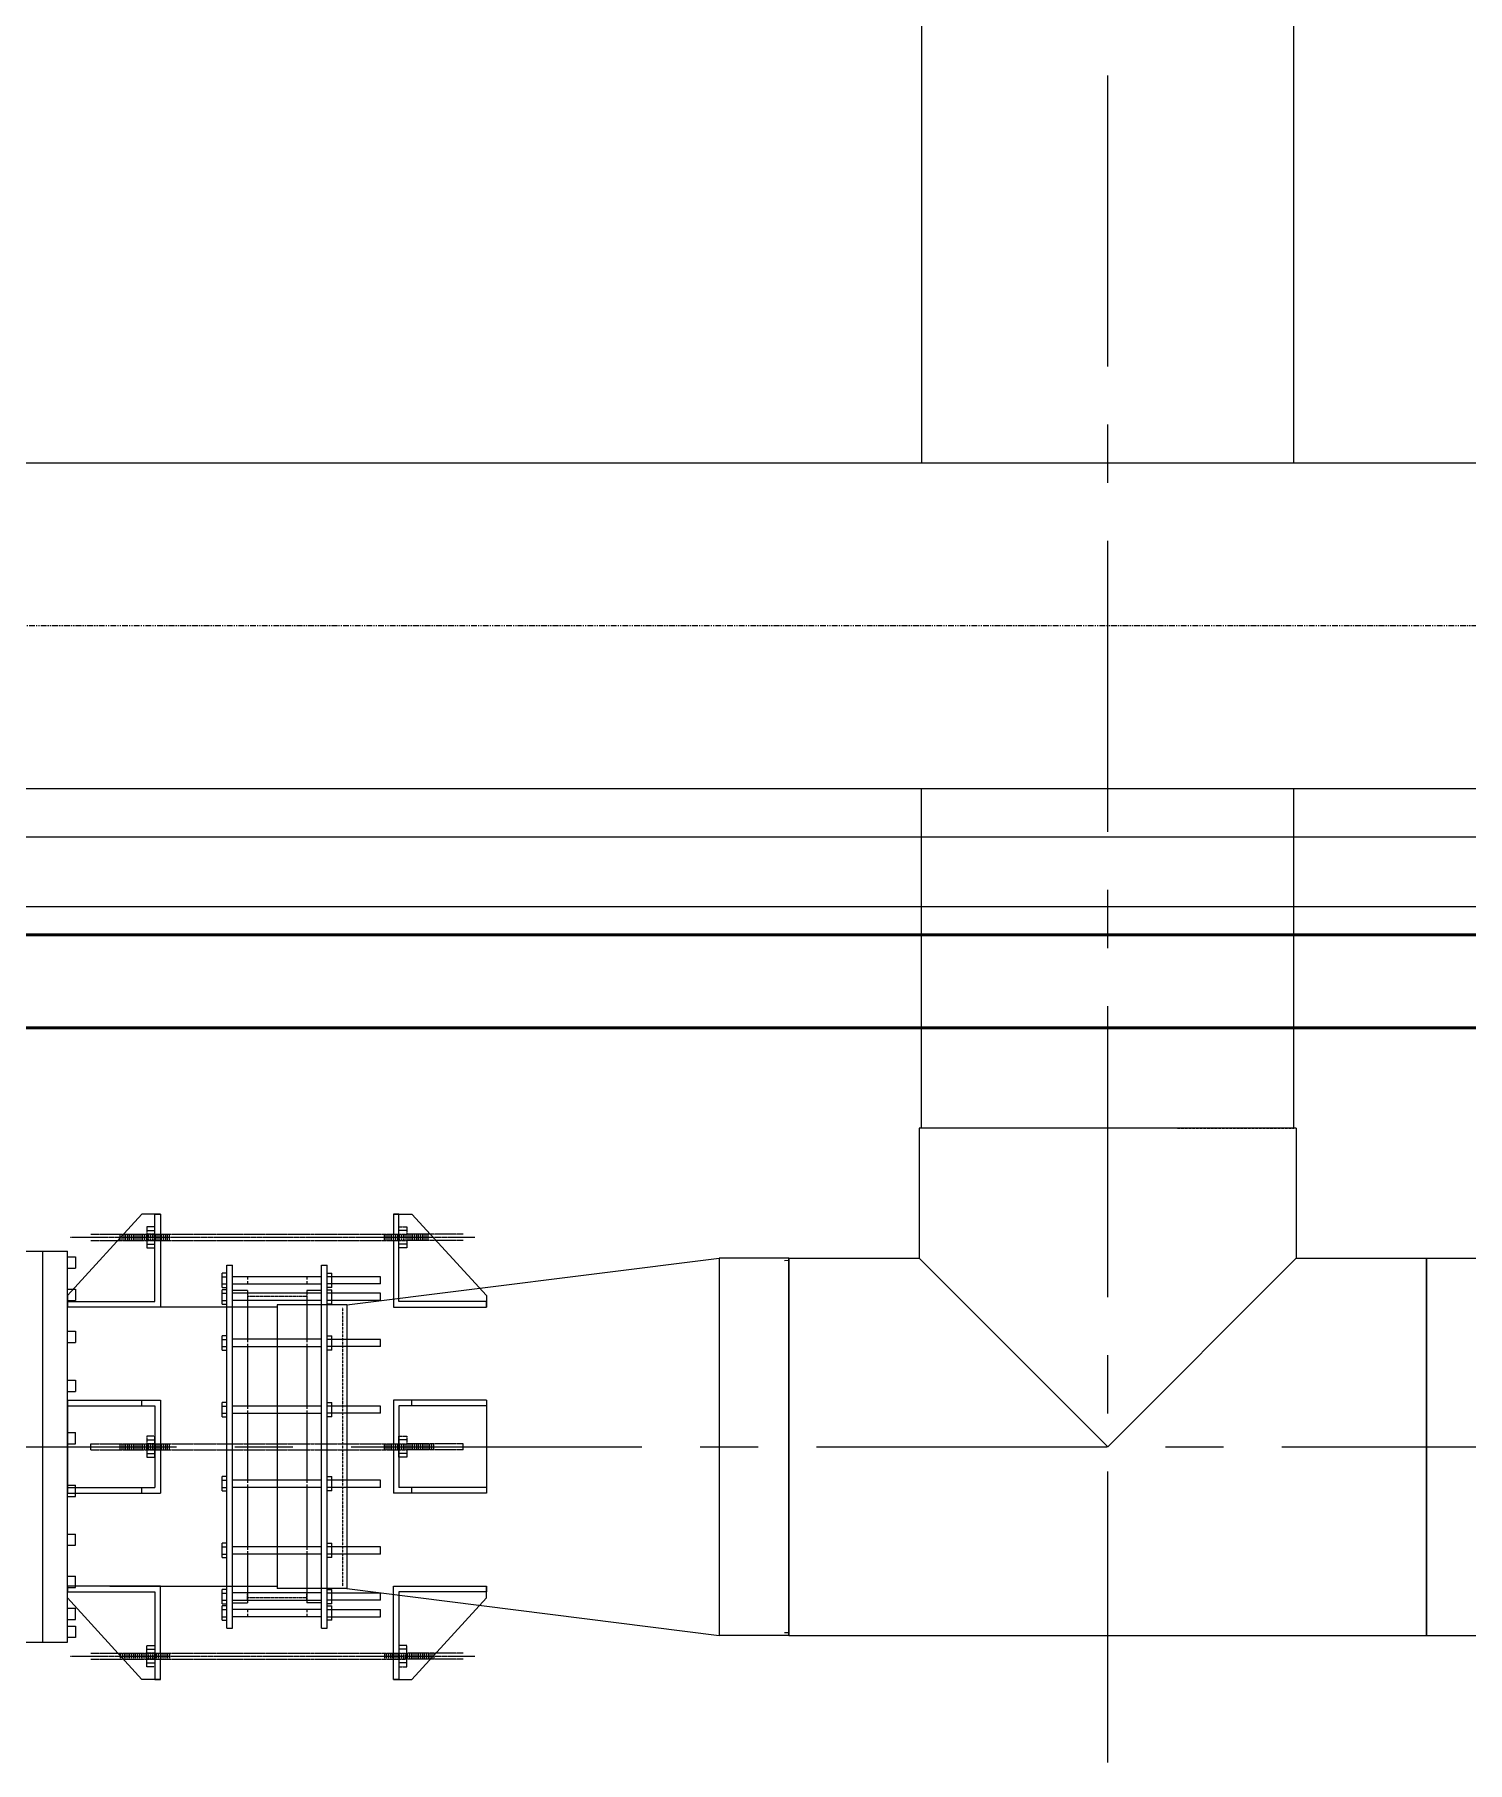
# Model space of a CAD drawing. Header units: inches. Extents: x 0 to 235202, y 0 to 361577.
# Drawn here: x 154002 to 157082, y 293681 to 297394 of the extents above; entities that cross this region are included whole.
import ezdxf

# ---------------------------------------------------------------- set-up
doc = ezdxf.new("R2010")
doc.units = ezdxf.units.IN
doc.header["$MEASUREMENT"] = 0
for name, pattern in [('CENTER', [2, 1.25, -0.25, 0.25, -0.25]), ('HIDDEN', [0.375, 0.25, -0.125]), ('PHANTOM2', [1.25, 0.625, -0.125, 0.125, -0.125, 0.125, -0.125])]:
    doc.linetypes.add(name, pattern=pattern)
for name, color, linetype in [('1', 1, 'CENTER'), ('2', 2, 'HIDDEN'), ('pipes', 2, 'Continuous'), ('sleeve type coupling', 1, 'Continuous'), ('steel reducer', 2, 'Continuous'), ('steel tee', 3, 'Continuous')]:
    doc.layers.add(name, color=color, linetype=linetype)
for name, color, linetype, lineweight in [('DIM', 251, 'Continuous', 0), ('hid', 8, 'HIDDEN', 0), ('plan', 8, 'Continuous', 0)]:
    doc.layers.add(name, color=color, linetype=linetype, lineweight=lineweight)

msp = doc.modelspace()

# ---------------------------------------------------------------- linework, layer by layer
at = {"color": 8, "linetype": 'CENTER', "ltscale": 500}
for p, q in [((156308.5, 293680.7), (156308.5, 298539.1)), ((153682.6, 294359.1), (160199.4, 294359.1))]:
    msp.add_line(p, q, dxfattribs=at)
at = {"color": 8, "linetype": 'PHANTOM2', "ltscale": 20}
msp.add_line((121165.6, 296123.9), (159308.5, 296123.9), dxfattribs=at)
at = {"color": 8}
for p, q in [((154233.1, 294859.2), (154073.1, 294684.2)), ((154273.1, 294859.2), (154233.1, 294859.2)), ((154261.1, 294671.2), (154261.1, 294859.2)), ((154261.1, 294859.2), (154273.1, 294859.2)), ((154273.1, 294859.2), (154273.1, 294659.2)), ((154785.5, 294859.2), (154773.5, 294859.2)), ((154773.5, 294859.2), (154773.5, 294659.2)), ((154773.5, 294859.2), (154813.5, 294859.2)), ((154785.5, 294671.2), (154785.5, 294859.2)), ((154813.5, 294859.2), (154973.5, 294684.2)), ((153984.5, 294779.1), (154073.1, 294779.1)), ((154020.5, 293939.1), (154020.5, 294779.1)), ((154073.1, 293939.1), (154073.1, 294779.1)), ((154073.1, 294767), (154090.4, 294767)), ((154090.4, 294767), (154090.4, 294742.7)), ((154073.1, 294742.7), (154090.4, 294742.7)), ((154073.1, 294697.7), (154090.4, 294697.7)), ((154090.4, 294697.7), (154090.4, 294673.4)), ((154073.1, 294684.2), (154073.1, 294659.2)), ((154073.1, 294673.4), (154090.4, 294673.4)), ((154073.1, 294659.2), (154073.1, 294671.2)), ((154073.1, 294671.2), (154261.1, 294671.2)), ((154273.1, 294659.2), (154073.1, 294659.2)), ((154773.5, 294659.2), (154973.5, 294659.2)), ((154973.5, 294671.2), (154785.5, 294671.2)), ((154973.5, 294684.2), (154973.5, 294659.2)), ((154973.5, 294659.2), (154973.5, 294671.2)), ((154073.1, 294607.4), (154090.4, 294607.4)), ((154073.1, 294583.2), (154090.4, 294583.2)), ((154090.4, 294607.4), (154090.4, 294583.2)), ((154073.1, 294502.3), (154090.4, 294502.3)), ((154090.4, 294502.3), (154090.4, 294478)), ((154073.1, 294478), (154090.4, 294478)), ((154073.1, 294459.2), (154273.1, 294459.2)), ((154073.1, 294459.2), (154073.1, 294259.2)), ((154073.1, 294447.2), (154261.1, 294447.2)), ((154233.1, 294447.2), (154233.1, 294459.2)), ((154261.1, 294447.2), (154261.1, 294271.2)), ((154273.1, 294459.2), (154273.1, 294259.2)), ((154973.5, 294459.2), (154773.5, 294459.2)), ((154773.5, 294459.2), (154773.5, 294259.2)), ((154973.5, 294447.2), (154785.5, 294447.2)), ((154785.5, 294447.2), (154785.5, 294271.2)), ((154813.5, 294447.2), (154813.5, 294459.2)), ((154973.5, 294459.2), (154973.5, 294259.2)), ((154073.1, 294389.5), (154090.4, 294389.5)), ((154090.4, 294365.2), (154090.4, 294389.5)), ((154073.1, 294365.2), (154090.4, 294365.2)), ((154073.1, 294276.6), (154090.4, 294276.6)), ((154073.1, 294271.2), (154261.1, 294271.2)), ((154073.1, 294259.2), (154273.1, 294259.2)), ((154073.1, 294252.4), (154090.4, 294252.4)), ((154090.4, 294252.4), (154090.4, 294276.6)), ((154233.1, 294259.2), (154233.1, 294271.2)), ((154973.5, 294259.2), (154773.5, 294259.2)), ((154973.5, 294271.2), (154785.5, 294271.2)), ((154813.5, 294259.2), (154813.5, 294271.2)), ((154073.1, 294171.5), (154090.4, 294171.5)), ((154090.4, 294147.3), (154090.4, 294171.5)), ((154073.1, 294147.3), (154090.4, 294147.3)), ((154073.1, 294081.2), (154090.4, 294081.2)), ((154073.1, 294059.2), (154073.1, 294047.2)), ((154273.1, 294059.2), (154073.1, 294059.2)), ((154073.1, 294034.2), (154073.1, 294059.2)), ((154073.1, 294057), (154090.4, 294057)), ((154090.4, 294057), (154090.4, 294081.2)), ((154273.1, 293859.2), (154273.1, 294059.2)), ((154773.5, 293859.2), (154773.5, 294059.2)), ((154773.5, 294059.2), (154973.5, 294059.2)), ((154973.5, 294059.2), (154973.5, 294047.2)), ((154973.5, 294034.2), (154973.5, 294059.2)), ((154073.1, 294047.2), (154261.1, 294047.2)), ((154233.1, 293859.2), (154073.1, 294034.2)), ((154261.1, 294047.2), (154261.1, 293859.2)), ((154973.5, 294047.2), (154785.5, 294047.2)), ((154785.5, 294047.2), (154785.5, 293859.2)), ((154813.5, 293859.2), (154973.5, 294034.2)), ((154073.1, 294012), (154090.4, 294012)), ((154073.1, 293987.7), (154090.4, 293987.7)), ((154090.4, 293987.7), (154090.4, 294012)), ((154073.1, 293973.7), (154090.4, 293973.7)), ((154090.4, 293949.5), (154073.1, 293949.5)), ((154090.4, 293973.7), (154090.4, 293949.5)), ((153984.5, 293939.1), (154073.1, 293939.1)), ((154273.1, 293859.2), (154233.1, 293859.2)), ((154261.1, 293859.2), (154273.1, 293859.2)), ((154785.5, 293859.2), (154773.5, 293859.2)), ((154773.5, 293859.2), (154813.5, 293859.2))]:
    msp.add_line(p, q, dxfattribs=at)
at = {"layer": '1', "color": 8, "linetype": 'CENTER', "ltscale": 0.09}
for p, q in [((154079, 294809.2), (154948.8, 294809.2)), ((154079, 293909.2), (154948.8, 293909.2))]:
    msp.add_line(p, q, dxfattribs=at)
at = {"layer": '1', "color": 8}
for p, q in [((154123.1, 294815.7), (154785.5, 294815.7)), ((154123.1, 294815.7), (154243.9, 294815.7)), ((154123.1, 294802.6), (154243.9, 294802.6)), ((154123.1, 294802.5), (154785.5, 294802.5)), ((154186.5, 294802.6), (154186.5, 294815.7)), ((154186.5, 294802.6), (154186.5, 294815.7)), ((154190.6, 294802.6), (154190.6, 294815.7)), ((154190.6, 294802.6), (154190.6, 294815.7)), ((154190.6, 294802.6), (154190.6, 294815.7)), ((154190.6, 294802.6), (154190.6, 294815.7)), ((154194.7, 294802.6), (154194.7, 294815.7)), ((154194.7, 294802.6), (154194.7, 294815.7)), ((154198.5, 294802.6), (154198.5, 294815.7)), ((154198.5, 294802.6), (154198.5, 294815.7)), ((154202.6, 294802.6), (154202.6, 294815.7)), ((154202.6, 294802.6), (154202.6, 294815.7)), ((154202.6, 294802.6), (154202.6, 294815.7)), ((154202.6, 294802.6), (154202.6, 294815.7)), ((154206.7, 294802.6), (154206.7, 294815.7)), ((154206.7, 294802.6), (154206.7, 294815.7)), ((154210.8, 294802.6), (154210.8, 294815.7)), ((154210.8, 294802.6), (154210.8, 294815.7)), ((154214.9, 294802.6), (154214.9, 294815.7)), ((154214.9, 294802.6), (154214.9, 294815.7)), ((154219, 294802.6), (154219, 294815.7)), ((154219, 294802.6), (154219, 294815.7)), ((154223, 294802.6), (154223, 294815.7)), ((154223, 294802.6), (154223, 294815.7)), ((154227.1, 294802.6), (154227.1, 294815.7)), ((154227.1, 294802.6), (154227.1, 294815.7)), ((154231.2, 294802.6), (154231.2, 294815.7)), ((154231.2, 294802.6), (154231.2, 294815.7)), ((154235.3, 294802.6), (154235.3, 294815.7)), ((154235.3, 294802.6), (154235.3, 294815.7)), ((154239.4, 294802.6), (154239.4, 294815.7)), ((154239.4, 294802.6), (154239.4, 294815.7)), ((154243.5, 294802.6), (154243.5, 294815.7)), ((154243.5, 294802.6), (154243.5, 294815.7)), ((154261.1, 294831.9), (154243.9, 294831.9)), ((154243.9, 294831.9), (154243.9, 294786.4)), ((154261.1, 294831.9), (154243.9, 294831.9)), ((154243.9, 294831.9), (154243.9, 294786.4)), ((154243.9, 294823.8), (154261.1, 294823.8)), ((154243.9, 294823.8), (154261.1, 294823.8)), ((154261.1, 294786.4), (154261.1, 294831.9)), ((154261.1, 294786.4), (154261.1, 294831.9)), ((154263.9, 294802.6), (154263.9, 294815.7)), ((154263.9, 294802.6), (154263.9, 294815.7)), ((154268, 294802.6), (154268, 294815.7)), ((154268, 294802.6), (154268, 294815.7)), ((154272.1, 294802.6), (154272.1, 294815.7)), ((154272.1, 294802.6), (154272.1, 294815.7)), ((154276.2, 294802.6), (154276.2, 294815.7)), ((154276.2, 294802.6), (154276.2, 294815.7)), ((154280.3, 294802.6), (154280.3, 294815.7)), ((154280.3, 294802.6), (154280.3, 294815.7)), ((154284.3, 294802.6), (154284.3, 294815.7)), ((154284.3, 294802.6), (154284.3, 294815.7)), ((154288.4, 294802.6), (154288.4, 294815.7)), ((154288.4, 294802.6), (154288.4, 294815.7)), ((154292.5, 294802.6), (154292.5, 294815.7)), ((154292.5, 294802.6), (154292.5, 294815.7)), ((154754.1, 294802.6), (154754.1, 294815.7)), ((154754.1, 294802.6), (154754.1, 294815.7)), ((154758.2, 294802.6), (154758.2, 294815.7)), ((154758.2, 294802.6), (154758.2, 294815.7)), ((154762.3, 294802.6), (154762.3, 294815.7)), ((154762.3, 294802.6), (154762.3, 294815.7)), ((154766.4, 294802.6), (154766.4, 294815.7)), ((154766.4, 294802.6), (154766.4, 294815.7)), ((154770.5, 294802.6), (154770.5, 294815.7)), ((154770.5, 294802.6), (154770.5, 294815.7)), ((154774.6, 294802.6), (154774.6, 294815.7)), ((154774.6, 294802.6), (154774.6, 294815.7)), ((154778.7, 294802.6), (154778.7, 294815.7)), ((154778.7, 294802.6), (154778.7, 294815.7)), ((154782.8, 294802.6), (154782.8, 294815.7)), ((154782.8, 294802.6), (154782.8, 294815.7)), ((154785.5, 294831.9), (154802.7, 294831.9)), ((154785.5, 294786.4), (154785.5, 294831.9)), ((154785.5, 294831.9), (154802.7, 294831.9)), ((154785.5, 294786.4), (154785.5, 294831.9)), ((154802.7, 294823.8), (154785.5, 294823.8)), ((154802.7, 294823.8), (154785.5, 294823.8)), ((154802.7, 294831.9), (154802.7, 294786.4)), ((154802.7, 294831.9), (154802.7, 294786.4)), ((154923.5, 294815.7), (154802.7, 294815.7)), ((154923.5, 294802.6), (154802.7, 294802.6)), ((154803.2, 294802.6), (154803.2, 294815.7)), ((154803.2, 294802.6), (154803.2, 294815.7)), ((154807.3, 294802.6), (154807.3, 294815.7)), ((154807.3, 294802.6), (154807.3, 294815.7)), ((154811.4, 294802.6), (154811.4, 294815.7)), ((154811.4, 294802.6), (154811.4, 294815.7)), ((154815.4, 294802.6), (154815.4, 294815.7)), ((154815.4, 294802.6), (154815.4, 294815.7)), ((154819.5, 294802.6), (154819.5, 294815.7)), ((154819.5, 294802.6), (154819.5, 294815.7)), ((154823.6, 294802.6), (154823.6, 294815.7)), ((154823.6, 294802.6), (154823.6, 294815.7)), ((154827.7, 294802.6), (154827.7, 294815.7)), ((154827.7, 294802.6), (154827.7, 294815.7)), ((154831.8, 294802.6), (154831.8, 294815.7)), ((154831.8, 294802.6), (154831.8, 294815.7)), ((154835.9, 294802.6), (154835.9, 294815.7)), ((154835.9, 294802.6), (154835.9, 294815.7)), ((154840, 294802.6), (154840, 294815.7)), ((154840, 294802.6), (154840, 294815.7)), ((154844, 294802.6), (154844, 294815.7)), ((154844, 294802.6), (154844, 294815.7)), ((154844, 294802.6), (154844, 294815.7)), ((154844, 294802.6), (154844, 294815.7)), ((154848.1, 294802.6), (154848.1, 294815.7)), ((154848.1, 294802.6), (154848.1, 294815.7)), ((154243.9, 294794.5), (154261.1, 294794.5)), ((154243.9, 294794.5), (154261.1, 294794.5)), ((154243.9, 294786.4), (154261.1, 294786.4)), ((154243.9, 294786.4), (154261.1, 294786.4)), ((154802.7, 294794.5), (154785.5, 294794.5)), ((154802.7, 294794.5), (154785.5, 294794.5)), ((154802.7, 294786.4), (154785.5, 294786.4)), ((154802.7, 294786.4), (154785.5, 294786.4)), ((154123.1, 294365.7), (154785.5, 294365.7)), ((154123.1, 294365.7), (154243.9, 294365.7)), ((154123.1, 294352.6), (154123.1, 294365.7)), ((154123.1, 294352.6), (154123.1, 294365.7)), ((154123.1, 294352.6), (154243.9, 294352.6)), ((154123.1, 294352.5), (154785.5, 294352.5)), ((154186.5, 294352.6), (154186.5, 294365.7)), ((154186.5, 294352.6), (154186.5, 294365.7)), ((154190.6, 294352.6), (154190.6, 294365.7)), ((154190.6, 294352.6), (154190.6, 294365.7)), ((154190.6, 294352.6), (154190.6, 294365.7)), ((154190.6, 294352.6), (154190.6, 294365.7)), ((154194.7, 294352.6), (154194.7, 294365.7)), ((154194.7, 294352.6), (154194.7, 294365.7)), ((154198.5, 294352.6), (154198.5, 294365.7)), ((154198.5, 294352.6), (154198.5, 294365.7)), ((154202.6, 294352.6), (154202.6, 294365.7)), ((154202.6, 294352.6), (154202.6, 294365.7)), ((154202.6, 294352.6), (154202.6, 294365.7)), ((154202.6, 294352.6), (154202.6, 294365.7)), ((154206.7, 294352.6), (154206.7, 294365.7)), ((154206.7, 294352.6), (154206.7, 294365.7)), ((154210.8, 294352.6), (154210.8, 294365.7)), ((154210.8, 294352.6), (154210.8, 294365.7)), ((154214.9, 294352.6), (154214.9, 294365.7)), ((154214.9, 294352.6), (154214.9, 294365.7)), ((154219, 294352.6), (154219, 294365.7)), ((154219, 294352.6), (154219, 294365.7)), ((154223, 294352.6), (154223, 294365.7)), ((154223, 294352.6), (154223, 294365.7)), ((154227.1, 294352.6), (154227.1, 294365.7)), ((154227.1, 294352.6), (154227.1, 294365.7)), ((154231.2, 294352.6), (154231.2, 294365.7)), ((154231.2, 294352.6), (154231.2, 294365.7)), ((154235.3, 294352.6), (154235.3, 294365.7)), ((154235.3, 294352.6), (154235.3, 294365.7)), ((154239.4, 294352.6), (154239.4, 294365.7)), ((154239.4, 294352.6), (154239.4, 294365.7)), ((154243.5, 294352.6), (154243.5, 294365.7)), ((154243.5, 294352.6), (154243.5, 294365.7)), ((154261.1, 294381.9), (154243.9, 294381.9)), ((154243.9, 294381.9), (154243.9, 294336.4)), ((154261.1, 294381.9), (154243.9, 294381.9)), ((154243.9, 294381.9), (154243.9, 294336.4)), ((154243.9, 294373.8), (154261.1, 294373.8)), ((154243.9, 294373.8), (154261.1, 294373.8)), ((154261.1, 294336.4), (154261.1, 294381.9)), ((154261.1, 294336.4), (154261.1, 294381.9)), ((154263.9, 294352.6), (154263.9, 294365.7)), ((154263.9, 294352.6), (154263.9, 294365.7)), ((154268, 294352.6), (154268, 294365.7)), ((154268, 294352.6), (154268, 294365.7)), ((154272.1, 294352.6), (154272.1, 294365.7)), ((154272.1, 294352.6), (154272.1, 294365.7)), ((154276.2, 294352.6), (154276.2, 294365.7)), ((154276.2, 294352.6), (154276.2, 294365.7)), ((154280.3, 294352.6), (154280.3, 294365.7)), ((154280.3, 294352.6), (154280.3, 294365.7)), ((154284.3, 294352.6), (154284.3, 294365.7)), ((154284.3, 294352.6), (154284.3, 294365.7)), ((154288.4, 294352.6), (154288.4, 294365.7)), ((154288.4, 294352.6), (154288.4, 294365.7)), ((154292.5, 294352.6), (154292.5, 294365.7)), ((154292.5, 294352.6), (154292.5, 294365.7)), ((154754.1, 294352.6), (154754.1, 294365.7)), ((154754.1, 294352.6), (154754.1, 294365.7)), ((154758.2, 294352.6), (154758.2, 294365.7)), ((154758.2, 294352.6), (154758.2, 294365.7)), ((154762.3, 294352.6), (154762.3, 294365.7)), ((154762.3, 294352.6), (154762.3, 294365.7)), ((154766.4, 294352.6), (154766.4, 294365.7)), ((154766.4, 294352.6), (154766.4, 294365.7)), ((154770.5, 294352.6), (154770.5, 294365.7)), ((154770.5, 294352.6), (154770.5, 294365.7)), ((154774.6, 294352.6), (154774.6, 294365.7)), ((154774.6, 294352.6), (154774.6, 294365.7)), ((154778.7, 294352.6), (154778.7, 294365.7)), ((154778.7, 294352.6), (154778.7, 294365.7)), ((154782.8, 294352.6), (154782.8, 294365.7)), ((154782.8, 294352.6), (154782.8, 294365.7)), ((154785.5, 294381.9), (154802.7, 294381.9)), ((154785.5, 294336.4), (154785.5, 294381.9)), ((154785.5, 294381.9), (154802.7, 294381.9)), ((154785.5, 294336.4), (154785.5, 294381.9)), ((154802.7, 294373.8), (154785.5, 294373.8)), ((154802.7, 294373.8), (154785.5, 294373.8)), ((154802.7, 294381.9), (154802.7, 294336.4)), ((154802.7, 294381.9), (154802.7, 294336.4)), ((154923.5, 294365.7), (154802.7, 294365.7)), ((154923.5, 294352.6), (154802.7, 294352.6)), ((154803.2, 294352.6), (154803.2, 294365.7)), ((154803.2, 294352.6), (154803.2, 294365.7)), ((154807.3, 294352.6), (154807.3, 294365.7)), ((154807.3, 294352.6), (154807.3, 294365.7)), ((154811.4, 294352.6), (154811.4, 294365.7)), ((154811.4, 294352.6), (154811.4, 294365.7)), ((154815.4, 294352.6), (154815.4, 294365.7)), ((154815.4, 294352.6), (154815.4, 294365.7)), ((154819.5, 294352.6), (154819.5, 294365.7)), ((154819.5, 294352.6), (154819.5, 294365.7)), ((154823.6, 294352.6), (154823.6, 294365.7)), ((154823.6, 294352.6), (154823.6, 294365.7)), ((154827.7, 294352.6), (154827.7, 294365.7)), ((154827.7, 294352.6), (154827.7, 294365.7)), ((154831.8, 294352.6), (154831.8, 294365.7)), ((154831.8, 294352.6), (154831.8, 294365.7)), ((154835.9, 294352.6), (154835.9, 294365.7)), ((154835.9, 294352.6), (154835.9, 294365.7)), ((154840, 294352.6), (154840, 294365.7)), ((154840, 294352.6), (154840, 294365.7)), ((154844, 294352.6), (154844, 294365.7)), ((154844, 294352.6), (154844, 294365.7)), ((154844, 294352.6), (154844, 294365.7)), ((154844, 294352.6), (154844, 294365.7)), ((154848.1, 294352.6), (154848.1, 294365.7)), ((154848.1, 294352.6), (154848.1, 294365.7)), ((154851.9, 294352.6), (154851.9, 294365.7)), ((154851.9, 294352.6), (154851.9, 294365.7)), ((154856, 294352.6), (154856, 294365.7)), ((154856, 294352.6), (154856, 294365.7)), ((154856, 294352.6), (154856, 294365.7)), ((154856, 294352.6), (154856, 294365.7)), ((154860.1, 294352.6), (154860.1, 294365.7)), ((154860.1, 294352.6), (154860.1, 294365.7)), ((154923.5, 294352.6), (154923.5, 294365.7)), ((154923.5, 294352.6), (154923.5, 294365.7)), ((154243.9, 294344.5), (154261.1, 294344.5)), ((154243.9, 294344.5), (154261.1, 294344.5)), ((154243.9, 294336.4), (154261.1, 294336.4)), ((154243.9, 294336.4), (154261.1, 294336.4)), ((154802.7, 294344.5), (154785.5, 294344.5)), ((154802.7, 294344.5), (154785.5, 294344.5)), ((154802.7, 294336.4), (154785.5, 294336.4)), ((154802.7, 294336.4), (154785.5, 294336.4)), ((154123.1, 293915.8), (154785.5, 293915.8)), ((154123.1, 293915.7), (154243.9, 293915.7)), ((154186.5, 293915.7), (154186.5, 293902.6)), ((154186.5, 293915.7), (154186.5, 293902.6)), ((154190.6, 293915.7), (154190.6, 293902.6)), ((154190.6, 293915.7), (154190.6, 293902.6)), ((154190.6, 293915.7), (154190.6, 293902.6)), ((154190.6, 293915.7), (154190.6, 293902.6)), ((154194.7, 293915.7), (154194.7, 293902.6)), ((154194.7, 293915.7), (154194.7, 293902.6)), ((154198.5, 293915.7), (154198.5, 293902.6)), ((154198.5, 293915.7), (154198.5, 293902.6)), ((154202.6, 293915.7), (154202.6, 293902.6)), ((154202.6, 293915.7), (154202.6, 293902.6)), ((154202.6, 293915.7), (154202.6, 293902.6)), ((154202.6, 293915.7), (154202.6, 293902.6)), ((154206.7, 293915.7), (154206.7, 293902.6)), ((154206.7, 293915.7), (154206.7, 293902.6)), ((154210.8, 293915.7), (154210.8, 293902.6)), ((154210.8, 293915.7), (154210.8, 293902.6)), ((154214.9, 293915.7), (154214.9, 293902.6)), ((154214.9, 293915.7), (154214.9, 293902.6)), ((154219, 293915.7), (154219, 293902.6)), ((154219, 293915.7), (154219, 293902.6)), ((154223, 293915.7), (154223, 293902.6)), ((154223, 293915.7), (154223, 293902.6)), ((154227.1, 293915.7), (154227.1, 293902.6)), ((154227.1, 293915.7), (154227.1, 293902.6)), ((154231.2, 293915.7), (154231.2, 293902.6)), ((154231.2, 293915.7), (154231.2, 293902.6)), ((154235.3, 293915.7), (154235.3, 293902.6)), ((154235.3, 293915.7), (154235.3, 293902.6)), ((154239.4, 293915.7), (154239.4, 293902.6)), ((154239.4, 293915.7), (154239.4, 293902.6)), ((154243.5, 293915.7), (154243.5, 293902.6)), ((154243.5, 293915.7), (154243.5, 293902.6)), ((154243.9, 293886.4), (154243.9, 293931.9)), ((154243.9, 293931.9), (154261.1, 293931.9)), ((154243.9, 293886.4), (154243.9, 293931.9)), ((154243.9, 293931.9), (154261.1, 293931.9)), ((154243.9, 293923.8), (154261.1, 293923.8)), ((154243.9, 293923.8), (154261.1, 293923.8)), ((154261.1, 293931.9), (154261.1, 293886.4)), ((154261.1, 293931.9), (154261.1, 293886.4)), ((154263.9, 293915.7), (154263.9, 293902.6)), ((154263.9, 293915.7), (154263.9, 293902.6)), ((154268, 293915.7), (154268, 293902.6)), ((154268, 293915.7), (154268, 293902.6)), ((154272.1, 293915.7), (154272.1, 293902.6)), ((154272.1, 293915.7), (154272.1, 293902.6)), ((154276.2, 293915.7), (154276.2, 293902.6)), ((154276.2, 293915.7), (154276.2, 293902.6)), ((154280.3, 293915.7), (154280.3, 293902.6)), ((154280.3, 293915.7), (154280.3, 293902.6)), ((154284.3, 293915.7), (154284.3, 293902.6)), ((154284.3, 293915.7), (154284.3, 293902.6)), ((154288.4, 293915.7), (154288.4, 293902.6)), ((154288.4, 293915.7), (154288.4, 293902.6)), ((154292.5, 293915.7), (154292.5, 293902.6)), ((154292.5, 293915.7), (154292.5, 293902.6)), ((154754.1, 293915.7), (154754.1, 293902.6)), ((154754.1, 293915.7), (154754.1, 293902.6)), ((154758.2, 293915.7), (154758.2, 293902.6)), ((154758.2, 293915.7), (154758.2, 293902.6)), ((154762.3, 293915.7), (154762.3, 293902.6)), ((154762.3, 293915.7), (154762.3, 293902.6)), ((154766.4, 293915.7), (154766.4, 293902.6)), ((154766.4, 293915.7), (154766.4, 293902.6)), ((154770.5, 293915.7), (154770.5, 293902.6)), ((154770.5, 293915.7), (154770.5, 293902.6)), ((154774.6, 293915.7), (154774.6, 293902.6)), ((154774.6, 293915.7), (154774.6, 293902.6)), ((154778.7, 293915.7), (154778.7, 293902.6)), ((154778.7, 293915.7), (154778.7, 293902.6)), ((154782.8, 293915.7), (154782.8, 293902.6)), ((154782.8, 293915.7), (154782.8, 293902.6)), ((154802.7, 293931.9), (154785.5, 293931.9)), ((154785.5, 293931.9), (154785.5, 293886.4)), ((154802.7, 293931.9), (154785.5, 293931.9)), ((154785.5, 293931.9), (154785.5, 293886.4)), ((154802.7, 293923.8), (154785.5, 293923.8)), ((154802.7, 293923.8), (154785.5, 293923.8)), ((154802.7, 293886.4), (154802.7, 293931.9)), ((154802.7, 293886.4), (154802.7, 293931.9)), ((154923.5, 293915.7), (154802.7, 293915.7)), ((154803.2, 293915.7), (154803.2, 293902.6)), ((154803.2, 293915.7), (154803.2, 293902.6)), ((154807.3, 293915.7), (154807.3, 293902.6)), ((154807.3, 293915.7), (154807.3, 293902.6)), ((154811.4, 293915.7), (154811.4, 293902.6)), ((154811.4, 293915.7), (154811.4, 293902.6)), ((154815.4, 293915.7), (154815.4, 293902.6)), ((154815.4, 293915.7), (154815.4, 293902.6)), ((154819.5, 293915.7), (154819.5, 293902.6)), ((154819.5, 293915.7), (154819.5, 293902.6)), ((154823.6, 293915.7), (154823.6, 293902.6)), ((154823.6, 293915.7), (154823.6, 293902.6)), ((154827.7, 293915.7), (154827.7, 293902.6)), ((154827.7, 293915.7), (154827.7, 293902.6)), ((154831.8, 293915.7), (154831.8, 293902.6)), ((154831.8, 293915.7), (154831.8, 293902.6)), ((154835.9, 293915.7), (154835.9, 293902.6)), ((154835.9, 293915.7), (154835.9, 293902.6)), ((154840, 293915.7), (154840, 293902.6)), ((154840, 293915.7), (154840, 293902.6)), ((154844, 293915.7), (154844, 293902.6)), ((154844, 293915.7), (154844, 293902.6)), ((154844, 293915.7), (154844, 293902.6)), ((154844, 293915.7), (154844, 293902.6)), ((154848.1, 293915.7), (154848.1, 293902.6)), ((154848.1, 293915.7), (154848.1, 293902.6)), ((154851.9, 293915.7), (154851.9, 293902.6)), ((154851.9, 293915.7), (154851.9, 293902.6)), ((154856, 293915.7), (154856, 293902.6)), ((154856, 293915.7), (154856, 293902.6)), ((154856, 293915.7), (154856, 293902.6)), ((154856, 293915.7), (154856, 293902.6)), ((154860.1, 293915.7), (154860.1, 293902.6)), ((154860.1, 293915.7), (154860.1, 293902.6)), ((154123.1, 293902.6), (154785.5, 293902.6)), ((154123.1, 293902.6), (154243.9, 293902.6)), ((154243.9, 293894.5), (154261.1, 293894.5)), ((154243.9, 293894.5), (154261.1, 293894.5)), ((154261.1, 293886.4), (154243.9, 293886.4)), ((154261.1, 293886.4), (154243.9, 293886.4)), ((154802.7, 293894.5), (154785.5, 293894.5)), ((154802.7, 293894.5), (154785.5, 293894.5)), ((154785.5, 293886.4), (154802.7, 293886.4)), ((154785.5, 293886.4), (154802.7, 293886.4)), ((154923.5, 293902.6), (154802.7, 293902.6))]:
    msp.add_line(p, q, dxfattribs=at)
at = {"layer": '1', "color": 8, "linetype": 'HIDDEN', "ltscale": 0.009}
for p, q in [((154261.1, 294815.7), (154243.9, 294815.7)), ((154261.1, 294802.6), (154243.9, 294802.6)), ((154247.6, 294802.6), (154247.6, 294815.7)), ((154247.6, 294802.6), (154247.6, 294815.7)), ((154251.6, 294802.6), (154251.6, 294815.7)), ((154251.6, 294802.6), (154251.6, 294815.7)), ((154255.7, 294802.6), (154255.7, 294815.7)), ((154255.7, 294802.6), (154255.7, 294815.7)), ((154259.8, 294802.6), (154259.8, 294815.7)), ((154259.8, 294802.6), (154259.8, 294815.7)), ((154785.5, 294815.7), (154802.7, 294815.7)), ((154785.5, 294802.6), (154802.7, 294802.6)), ((154786.8, 294802.6), (154786.8, 294815.7)), ((154786.8, 294802.6), (154786.8, 294815.7)), ((154790.9, 294802.6), (154790.9, 294815.7)), ((154790.9, 294802.6), (154790.9, 294815.7)), ((154795, 294802.6), (154795, 294815.7)), ((154795, 294802.6), (154795, 294815.7)), ((154799.1, 294802.6), (154799.1, 294815.7)), ((154799.1, 294802.6), (154799.1, 294815.7)), ((154261.1, 294365.7), (154243.9, 294365.7)), ((154261.1, 294352.6), (154243.9, 294352.6)), ((154247.6, 294352.6), (154247.6, 294365.7)), ((154247.6, 294352.6), (154247.6, 294365.7)), ((154251.6, 294352.6), (154251.6, 294365.7)), ((154251.6, 294352.6), (154251.6, 294365.7)), ((154255.7, 294352.6), (154255.7, 294365.7)), ((154255.7, 294352.6), (154255.7, 294365.7)), ((154259.8, 294352.6), (154259.8, 294365.7)), ((154259.8, 294352.6), (154259.8, 294365.7)), ((154785.5, 294365.7), (154802.7, 294365.7)), ((154785.5, 294352.6), (154802.7, 294352.6)), ((154786.8, 294352.6), (154786.8, 294365.7)), ((154786.8, 294352.6), (154786.8, 294365.7)), ((154790.9, 294352.6), (154790.9, 294365.7)), ((154790.9, 294352.6), (154790.9, 294365.7)), ((154795, 294352.6), (154795, 294365.7)), ((154795, 294352.6), (154795, 294365.7)), ((154799.1, 294352.6), (154799.1, 294365.7)), ((154799.1, 294352.6), (154799.1, 294365.7)), ((154261.1, 293915.7), (154243.9, 293915.7)), ((154247.6, 293915.7), (154247.6, 293902.6)), ((154247.6, 293915.7), (154247.6, 293902.6)), ((154251.6, 293915.7), (154251.6, 293902.6)), ((154251.6, 293915.7), (154251.6, 293902.6)), ((154255.7, 293915.7), (154255.7, 293902.6)), ((154255.7, 293915.7), (154255.7, 293902.6)), ((154259.8, 293915.7), (154259.8, 293902.6)), ((154259.8, 293915.7), (154259.8, 293902.6)), ((154785.5, 293915.7), (154802.7, 293915.7)), ((154786.8, 293915.7), (154786.8, 293902.6)), ((154786.8, 293915.7), (154786.8, 293902.6)), ((154790.9, 293915.7), (154790.9, 293902.6)), ((154790.9, 293915.7), (154790.9, 293902.6)), ((154795, 293915.7), (154795, 293902.6)), ((154795, 293915.7), (154795, 293902.6)), ((154799.1, 293915.7), (154799.1, 293902.6)), ((154799.1, 293915.7), (154799.1, 293902.6)), ((154261.1, 293902.6), (154243.9, 293902.6)), ((154785.5, 293902.6), (154802.7, 293902.6))]:
    msp.add_line(p, q, dxfattribs=at)
at = {"layer": '1', "color": 8, "linetype": 'HIDDEN'}
msp.add_line((154663.9, 294659.1), (154663.9, 294059.1), dxfattribs=at)
at = {"layer": '2', "color": 8}
for p, q in [((155908.5, 295044.2), (156708.5, 295044.1)), ((155623.5, 294759.1), (155623.5, 293959.1)), ((156993.5, 294759), (156993.5, 293959.1))]:
    msp.add_line(p, q, dxfattribs=at)
at = {"layer": '2', "color": 8, "linetype": 'HIDDEN', "ltscale": 500}
msp.add_line((154523.5, 294659.2), (154523.5, 294059.1), dxfattribs=at)
at = {"layer": 'DIM', "color": 8}
for p, q in [((155908.8, 296473.9), (155908.8, 298535.6)), ((156708.8, 296473.9), (156708.8, 298535.6)), ((143134, 296473.9), (159308.5, 296473.9)), ((143134, 295773.9), (159308.5, 295773.9)), ((155908.5, 295044.1), (155908.5, 295773.9)), ((156708.5, 295044.1), (156708.5, 295773.9)), ((155903.2, 295044.1), (155903.2, 294764.5)), ((156713.8, 295044.1), (156713.8, 294764.5)), ((155623.5, 294764.5), (155903.2, 294764.5)), ((155623.5, 294764.5), (155623.5, 293953.7)), ((156713.8, 294764.5), (156993.5, 294764.5)), ((156993.5, 294764.5), (156993.5, 293953.7)), ((154523.5, 294659.1), (154164.5, 294659.1)), ((154523.5, 294663.9), (154523.5, 294054.4)), ((154523.5, 294059.1), (154164.5, 294059.1)), ((155623.5, 293953.7), (156993.5, 293953.7))]:
    msp.add_line(p, q, dxfattribs=at)
at = {"layer": 'DIM', "color": 8, "ltscale": 2000}
for p, q in [((155908.5, 295044.1), (155908.5, 295044.9)), ((156708.5, 295044.1), (156708.5, 295044.9)), ((155623.5, 294759.1), (155613.9, 294759)), ((155623.5, 293959.2), (155613.9, 293959.2))]:
    msp.add_line(p, q, dxfattribs=at)
at = {"layer": 'DIM', "color": 8, "ltscale": 200}
for p, q in [((155473.5, 294764.5), (155473.5, 293953.7)), ((154673.5, 294663.9), (154673.5, 294054.4))]:
    msp.add_line(p, q, dxfattribs=at)
at = {"layer": 'hid', "color": 8, "ltscale": 0.1}
for p, q in [((154459.8, 294689.2), (154459.8, 294673.2)), ((154459.8, 294689.2), (154459.8, 294673.2)), ((154587.2, 294689.2), (154587.2, 294673.2)), ((154587.2, 294689.2), (154587.2, 294673.2)), ((154459.8, 294682.9), (154587.2, 294682.9)), ((154459.8, 294045), (154459.8, 294029)), ((154459.8, 294029), (154459.8, 294045)), ((154459.8, 294035.4), (154587.2, 294035.4)), ((154587.2, 294045), (154587.2, 294029)), ((154587.2, 294029), (154587.2, 294045))]:
    msp.add_line(p, q, dxfattribs=at)
at = {"layer": 'pipes', "color": 8, "ltscale": 2000}
for p, q in [((163937.6, 295669.2), (142873.6, 295669.1)), ((163937.6, 295519.2), (142878.4, 295519.1))]:
    msp.add_line(p, q, dxfattribs=at)
at = {"layer": 'plan', "color": 8, "lineweight": 50}
for p, q in [((151927.6, 295459.1), (162718.9, 295459.1)), ((152127.6, 295259.1), (162518.9, 295259.1))]:
    msp.add_line(p, q, dxfattribs=at)
at = {"layer": 'sleeve type coupling', "color": 8}
for p, q in [((154415.8, 294732), (154405.5, 294732)), ((154405.5, 294701.2), (154405.5, 294732)), ((154405.5, 294724.3), (154415.8, 294724.3)), ((154415.8, 294749.1), (154427.8, 294749.1)), ((154415.8, 293969.1), (154415.8, 294749.1)), ((154427.8, 293969.1), (154427.8, 294749.1)), ((154619.2, 294724.6), (154427.8, 294724.6)), ((154619.2, 294749.1), (154631.2, 294749.1)), ((154619.2, 293969.1), (154619.2, 294749.1)), ((154631.2, 293969.1), (154631.2, 294749.1)), ((154631.2, 294732), (154641.5, 294732)), ((154745.8, 294724.3), (154631.2, 294724.3)), ((154641.5, 294701.2), (154641.5, 294732)), ((154745.8, 294708.9), (154745.8, 294724.3)), ((154405.5, 294708.9), (154415.8, 294708.9)), ((154405.5, 294701.2), (154415.8, 294701.2)), ((154415.8, 294696.6), (154405.5, 294696.6)), ((154405.5, 294665.8), (154405.5, 294696.6)), ((154405.5, 294688.9), (154415.8, 294688.9)), ((154619.2, 294708.6), (154427.8, 294708.6)), ((154459.8, 294694.9), (154427.8, 294694.9)), ((154619.2, 294689.2), (154427.8, 294689.2)), ((154459.8, 294694.9), (154459.8, 294689.2)), ((154587.2, 294694.9), (154587.2, 294689.2)), ((154619.2, 294694.9), (154587.2, 294694.9)), ((154619.2, 294688.9), (154619.2, 294694.9)), ((154745.8, 294708.9), (154631.2, 294708.9)), ((154641.5, 294701.2), (154631.2, 294701.2)), ((154631.2, 294696.6), (154641.5, 294696.6)), ((154745.8, 294688.9), (154631.2, 294688.9)), ((154641.5, 294665.8), (154641.5, 294696.6)), ((154745.8, 294673.5), (154745.8, 294688.9)), ((154405.5, 294673.5), (154415.8, 294673.5)), ((154405.5, 294665.8), (154415.8, 294665.8)), ((154619.2, 294673.2), (154427.8, 294673.2)), ((154459.8, 294673.2), (154459.8, 294590)), ((154587.2, 294673.2), (154587.2, 294590)), ((154745.8, 294673.5), (154631.2, 294673.5)), ((154641.5, 294665.8), (154631.2, 294665.8)), ((154415.8, 294597.4), (154405.5, 294597.4)), ((154405.5, 294566.6), (154405.5, 294597.4)), ((154405.5, 294589.7), (154415.8, 294589.7)), ((154405.5, 294574.3), (154415.8, 294574.3)), ((154619.2, 294590), (154427.8, 294590)), ((154631.2, 294597.4), (154641.5, 294597.4)), ((154745.8, 294589.7), (154631.2, 294589.7)), ((154745.8, 294574.3), (154631.2, 294574.3)), ((154641.5, 294566.6), (154641.5, 294597.4)), ((154745.8, 294574.3), (154745.8, 294589.7)), ((154405.5, 294566.6), (154415.8, 294566.6)), ((154619.2, 294574), (154427.8, 294574)), ((154459.8, 294574), (154459.8, 294446.7)), ((154587.2, 294574), (154587.2, 294446.7)), ((154641.5, 294566.6), (154631.2, 294566.6)), ((154415.8, 294454.1), (154405.5, 294454.1)), ((154405.5, 294423.2), (154405.5, 294454.1)), ((154405.5, 294446.4), (154415.8, 294446.4)), ((154405.5, 294431), (154415.8, 294431)), ((154619.2, 294446.7), (154427.8, 294446.7)), ((154619.2, 294430.7), (154427.8, 294430.7)), ((154459.8, 294430.7), (154459.8, 294287.6)), ((154587.2, 294430.7), (154587.2, 294287.6)), ((154631.2, 294454.1), (154641.5, 294454.1)), ((154745.8, 294446.4), (154631.2, 294446.4)), ((154745.8, 294431), (154631.2, 294431)), ((154641.5, 294423.2), (154641.5, 294454.1)), ((154745.8, 294431), (154745.8, 294446.4)), ((154405.5, 294423.2), (154415.8, 294423.2)), ((154641.5, 294423.2), (154631.2, 294423.2)), ((154415.8, 294295), (154405.5, 294295)), ((154405.5, 294264.1), (154405.5, 294295)), ((154405.5, 294287.3), (154415.8, 294287.3)), ((154619.2, 294287.6), (154427.8, 294287.6)), ((154631.2, 294295), (154641.5, 294295)), ((154745.8, 294287.3), (154631.2, 294287.3)), ((154641.5, 294264.1), (154641.5, 294295)), ((154745.8, 294271.9), (154745.8, 294287.3)), ((154405.5, 294271.9), (154415.8, 294271.9)), ((154405.5, 294264.1), (154415.8, 294264.1)), ((154619.2, 294271.6), (154427.8, 294271.6)), ((154459.8, 294271.6), (154459.8, 294144.2)), ((154587.2, 294271.6), (154587.2, 294144.2)), ((154745.8, 294271.9), (154631.2, 294271.9)), ((154641.5, 294264.1), (154631.2, 294264.1)), ((154405.5, 294120.8), (154405.5, 294151.7)), ((154415.8, 294151.7), (154405.5, 294151.7)), ((154405.5, 294143.9), (154415.8, 294143.9)), ((154619.2, 294144.2), (154427.8, 294144.2)), ((154631.2, 294151.7), (154641.5, 294151.7)), ((154745.8, 294143.9), (154631.2, 294143.9)), ((154641.5, 294120.8), (154641.5, 294151.7)), ((154745.8, 294128.5), (154745.8, 294143.9)), ((154405.5, 294128.5), (154415.8, 294128.5)), ((154405.5, 294120.8), (154415.8, 294120.8)), ((154619.2, 294128.2), (154427.8, 294128.2)), ((154459.8, 294128.2), (154459.8, 294045)), ((154587.2, 294128.2), (154587.2, 294045)), ((154745.8, 294128.5), (154631.2, 294128.5)), ((154641.5, 294120.8), (154631.2, 294120.8)), ((154415.8, 294052.5), (154405.5, 294052.5)), ((154405.5, 294021.6), (154405.5, 294052.5)), ((154405.5, 294044.7), (154415.8, 294044.7)), ((154405.5, 294029.3), (154415.8, 294029.3)), ((154405.5, 294021.6), (154415.8, 294021.6)), ((154619.2, 294045), (154427.8, 294045)), ((154619.2, 294029), (154427.8, 294029)), ((154427.8, 294023.4), (154459.8, 294023.4)), ((154459.8, 294029), (154459.8, 294023.4)), ((154587.2, 294029), (154587.2, 294023.4)), ((154619.2, 294023.4), (154587.2, 294023.4)), ((154631.2, 294052.5), (154641.5, 294052.5)), ((154745.8, 294044.7), (154631.2, 294044.7)), ((154745.8, 294029.3), (154631.2, 294029.3)), ((154641.5, 294021.6), (154631.2, 294021.6)), ((154641.5, 294021.6), (154641.5, 294052.5)), ((154745.8, 294029.3), (154745.8, 294044.7)), ((154415.8, 294017), (154405.5, 294017)), ((154405.5, 293986.2), (154405.5, 294017)), ((154405.5, 294009.3), (154415.8, 294009.3)), ((154405.5, 293993.9), (154415.8, 293993.9)), ((154405.5, 293986.2), (154415.8, 293986.2)), ((154619.2, 294009.6), (154427.8, 294009.6)), ((154619.2, 293993.6), (154427.8, 293993.6)), ((154631.2, 294017), (154641.5, 294017)), ((154631.2, 294009.6), (154745.8, 294009.6)), ((154631.2, 293993.6), (154745.8, 293993.6)), ((154641.5, 293986.2), (154631.2, 293986.2)), ((154641.5, 293986.2), (154641.5, 294017)), ((154745.8, 293993.6), (154745.8, 294009.6)), ((154415.8, 293969.1), (154427.8, 293969.1)), ((154619.2, 293969.1), (154631.2, 293969.1))]:
    msp.add_line(p, q, dxfattribs=at)
at = {"layer": 'sleeve type coupling', "color": 8, "linetype": 'HIDDEN', "ltscale": 25}
for p, q in [((154459.8, 294724.6), (154459.8, 294708.6)), ((154587.2, 294724.6), (154587.2, 294708.6)), ((154459.8, 294590), (154459.8, 294574)), ((154587.2, 294590), (154587.2, 294574)), ((154459.8, 294446.7), (154459.8, 294430.7)), ((154587.2, 294446.7), (154587.2, 294430.7)), ((154459.8, 294287.6), (154459.8, 294271.6)), ((154587.2, 294287.6), (154587.2, 294271.6)), ((154459.8, 294144.2), (154459.8, 294128.2)), ((154587.2, 294144.2), (154587.2, 294128.2)), ((154459.8, 294009.6), (154459.8, 293993.6)), ((154587.2, 294009.6), (154587.2, 293993.6))]:
    msp.add_line(p, q, dxfattribs=at)
at = {"layer": 'steel reducer', "color": 8}
for p, q in [((154673.5, 294663.9), (155473.5, 294764.5)), ((155623.5, 294764.5), (155473.5, 294764.5)), ((156993.5, 294764.5), (157143.5, 294764.5)), ((154673.5, 294663.9), (154523.5, 294663.9)), ((154673.5, 294054.4), (154523.5, 294054.4)), ((154673.5, 294054.4), (155473.5, 293953.7)), ((155623.5, 293953.7), (155473.5, 293953.7)), ((156993.5, 293953.7), (157143.5, 293953.7))]:
    msp.add_line(p, q, dxfattribs=at)
at = {"layer": 'steel tee', "color": 8}
for p, q in [((156713.8, 295044.1), (155903.2, 295044.1)), ((155623.5, 293953.7), (155623.5, 294764.5)), ((156308.5, 294359.1), (155903.2, 294764.5)), ((156308.5, 294359.1), (156713.8, 294764.5)), ((156993.5, 293953.7), (156993.5, 294764.5))]:
    msp.add_line(p, q, dxfattribs=at)

doc.saveas('drawing.dxf')
